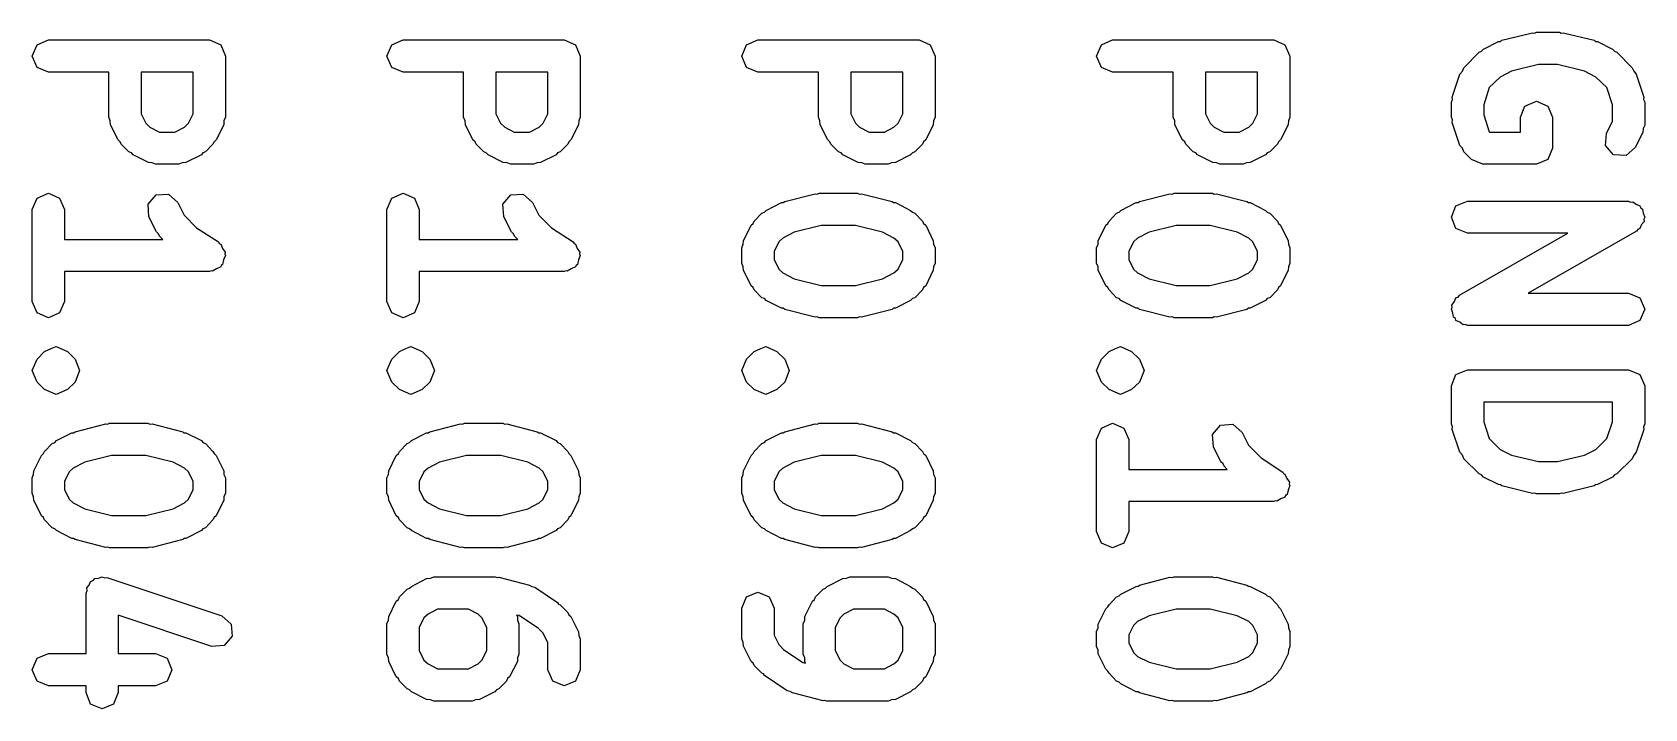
# Model space of a CAD drawing. Extents: x 120 to 170.1, y -126.3 to -91.1.
# Drawn here: x 165.08 to 170.09, y -110.58 to -108.48 of the extents above; entities that cross this region are included whole.
import ezdxf

# ---------------------------------------------------------------- set-up
doc = ezdxf.new("R2010")
doc.units = 0
doc.layers.add('BLACK', color=7, linetype='CONTINUOUS')

msp = doc.modelspace()

# ---------------------------------------------------------------- linework, layer by layer
at = {"layer": 'BLACK', "linetype": 'CONTINUOUS'}
for p, q in [((169.745, -108.483), (169.751, -108.48)), ((169.751, -108.48), (169.822, -108.48)), ((169.822, -108.48), (169.828, -108.483)), ((165.081, -108.554), (165.096, -108.519)), ((165.096, -108.519), (165.131, -108.504)), ((165.131, -108.504), (165.631, -108.504)), ((165.631, -108.504), (165.666, -108.519)), ((165.666, -108.519), (165.681, -108.554)), ((166.182, -108.554), (166.197, -108.519)), ((166.197, -108.519), (166.232, -108.504)), ((166.232, -108.504), (166.732, -108.504)), ((166.732, -108.504), (166.768, -108.519)), ((166.768, -108.519), (166.782, -108.554)), ((167.284, -108.554), (167.298, -108.519)), ((167.298, -108.519), (167.334, -108.504)), ((167.334, -108.504), (167.834, -108.504)), ((167.834, -108.504), (167.869, -108.519)), ((167.869, -108.519), (167.884, -108.554)), ((168.385, -108.554), (168.4, -108.519)), ((168.4, -108.519), (168.435, -108.504)), ((168.435, -108.504), (168.935, -108.504)), ((168.935, -108.504), (168.97, -108.519)), ((168.97, -108.519), (168.985, -108.554)), ((169.586, -108.533), (169.633, -108.509)), ((169.633, -108.509), (169.639, -108.509)), ((169.639, -108.509), (169.643, -108.505)), ((169.643, -108.505), (169.739, -108.482)), ((169.739, -108.482), (169.745, -108.483)), ((169.828, -108.483), (169.834, -108.482)), ((169.834, -108.482), (169.93, -108.505)), ((169.93, -108.505), (169.934, -108.509)), ((169.934, -108.509), (169.94, -108.509)), ((169.94, -108.509), (169.987, -108.533)), ((165.096, -108.589), (165.081, -108.554)), ((165.681, -108.554), (165.681, -108.744)), ((166.197, -108.589), (166.182, -108.554)), ((166.782, -108.554), (166.782, -108.744)), ((167.298, -108.589), (167.284, -108.554)), ((167.884, -108.554), (167.884, -108.744)), ((168.4, -108.589), (168.385, -108.554)), ((168.985, -108.554), (168.985, -108.744)), ((169.525, -108.59), (169.573, -108.542)), ((169.573, -108.542), (169.58, -108.539)), ((169.58, -108.539), (169.586, -108.533)), ((169.757, -108.58), (169.673, -108.601)), ((169.816, -108.58), (169.757, -108.58)), ((169.9, -108.601), (169.816, -108.58)), ((169.987, -108.533), (169.993, -108.539)), ((169.993, -108.539), (170, -108.542)), ((170, -108.542), (170.048, -108.59)), ((165.131, -108.604), (165.096, -108.589)), ((165.319, -108.604), (165.131, -108.604)), ((165.319, -108.744), (165.319, -108.604)), ((165.581, -108.604), (165.419, -108.604)), ((165.419, -108.604), (165.419, -108.733)), ((165.581, -108.733), (165.581, -108.604)), ((166.232, -108.604), (166.197, -108.589)), ((166.42, -108.604), (166.232, -108.604)), ((166.42, -108.744), (166.42, -108.604)), ((166.682, -108.604), (166.52, -108.604)), ((166.52, -108.604), (166.52, -108.733)), ((166.682, -108.733), (166.682, -108.604)), ((167.334, -108.604), (167.298, -108.589)), ((167.522, -108.604), (167.334, -108.604)), ((167.522, -108.744), (167.522, -108.604)), ((167.784, -108.604), (167.622, -108.604)), ((167.622, -108.604), (167.622, -108.733)), ((167.784, -108.733), (167.784, -108.604)), ((168.435, -108.604), (168.4, -108.589)), ((168.623, -108.604), (168.435, -108.604)), ((168.623, -108.744), (168.623, -108.604)), ((168.885, -108.604), (168.723, -108.604)), ((168.723, -108.604), (168.723, -108.733)), ((168.885, -108.733), (168.885, -108.604)), ((169.489, -108.681), (169.513, -108.61)), ((169.513, -108.61), (169.521, -108.601)), ((169.521, -108.601), (169.525, -108.59)), ((169.638, -108.619), (169.604, -108.652)), ((169.673, -108.601), (169.638, -108.619)), ((169.935, -108.619), (169.9, -108.601)), ((169.969, -108.652), (169.935, -108.619)), ((170.048, -108.59), (170.053, -108.601)), ((170.053, -108.601), (170.06, -108.61)), ((170.06, -108.61), (170.084, -108.681)), ((169.604, -108.652), (169.587, -108.705)), ((169.987, -108.705), (169.969, -108.652)), ((169.487, -108.697), (169.49, -108.689)), ((169.487, -108.744), (169.487, -108.697)), ((169.49, -108.689), (169.489, -108.681)), ((169.587, -108.705), (169.587, -108.736)), ((169.701, -108.744), (169.715, -108.709)), ((169.715, -108.709), (169.751, -108.694)), ((169.751, -108.694), (169.786, -108.709)), ((169.786, -108.709), (169.801, -108.744)), ((169.987, -108.756), (169.987, -108.705)), ((170.084, -108.681), (170.083, -108.689)), ((170.083, -108.689), (170.087, -108.697)), ((170.087, -108.697), (170.087, -108.768)), ((165.323, -108.755), (165.319, -108.744)), ((165.324, -108.767), (165.323, -108.755)), ((165.348, -108.814), (165.324, -108.767)), ((165.419, -108.733), (165.434, -108.762)), ((165.434, -108.762), (165.446, -108.775)), ((165.446, -108.775), (165.476, -108.79)), ((165.524, -108.79), (165.554, -108.775)), ((165.554, -108.775), (165.566, -108.762)), ((165.566, -108.762), (165.581, -108.733)), ((165.676, -108.767), (165.652, -108.814)), ((165.681, -108.744), (165.676, -108.755)), ((165.676, -108.755), (165.676, -108.767)), ((166.425, -108.755), (166.42, -108.744)), ((166.426, -108.767), (166.425, -108.755)), ((166.449, -108.814), (166.426, -108.767)), ((166.52, -108.733), (166.535, -108.762)), ((166.535, -108.762), (166.548, -108.775)), ((166.548, -108.775), (166.577, -108.79)), ((166.625, -108.79), (166.655, -108.775)), ((166.655, -108.775), (166.667, -108.762)), ((166.667, -108.762), (166.682, -108.733)), ((166.777, -108.767), (166.753, -108.814)), ((166.778, -108.755), (166.777, -108.767)), ((166.782, -108.744), (166.778, -108.755)), ((167.526, -108.755), (167.522, -108.744)), ((167.527, -108.767), (167.526, -108.755)), ((167.551, -108.814), (167.527, -108.767)), ((167.622, -108.733), (167.637, -108.762)), ((167.637, -108.762), (167.649, -108.775)), ((167.649, -108.775), (167.679, -108.79)), ((167.727, -108.79), (167.756, -108.775)), ((167.756, -108.775), (167.769, -108.762)), ((167.769, -108.762), (167.784, -108.733)), ((167.878, -108.767), (167.855, -108.814)), ((167.879, -108.755), (167.878, -108.767)), ((167.884, -108.744), (167.879, -108.755)), ((168.628, -108.755), (168.623, -108.744)), ((168.628, -108.767), (168.628, -108.755)), ((168.652, -108.814), (168.628, -108.767)), ((168.723, -108.733), (168.738, -108.762)), ((168.738, -108.762), (168.75, -108.775)), ((168.75, -108.775), (168.78, -108.79)), ((168.828, -108.79), (168.858, -108.775)), ((168.858, -108.775), (168.87, -108.762)), ((168.87, -108.762), (168.885, -108.733)), ((168.98, -108.767), (168.956, -108.814)), ((168.981, -108.755), (168.98, -108.767)), ((168.985, -108.744), (168.981, -108.755)), ((169.49, -108.752), (169.487, -108.744)), ((169.489, -108.76), (169.49, -108.752)), ((169.513, -108.832), (169.489, -108.76)), ((169.587, -108.736), (169.604, -108.789)), ((169.701, -108.79), (169.701, -108.744)), ((169.801, -108.744), (169.801, -108.84)), ((169.968, -108.794), (169.987, -108.756)), ((170.082, -108.779), (170.081, -108.791)), ((170.087, -108.768), (170.082, -108.779)), ((165.354, -108.82), (165.348, -108.814)), ((165.357, -108.827), (165.354, -108.82)), ((165.381, -108.851), (165.357, -108.827)), ((165.476, -108.79), (165.524, -108.79)), ((165.642, -108.827), (165.619, -108.851)), ((165.646, -108.82), (165.642, -108.827)), ((165.652, -108.814), (165.646, -108.82)), ((166.456, -108.82), (166.449, -108.814)), ((166.459, -108.827), (166.456, -108.82)), ((166.483, -108.851), (166.459, -108.827)), ((166.577, -108.79), (166.625, -108.79)), ((166.744, -108.827), (166.72, -108.851)), ((166.747, -108.82), (166.744, -108.827)), ((166.753, -108.814), (166.747, -108.82)), ((167.557, -108.82), (167.551, -108.814)), ((167.56, -108.827), (167.557, -108.82)), ((167.584, -108.851), (167.56, -108.827)), ((167.679, -108.79), (167.727, -108.79)), ((167.845, -108.827), (167.821, -108.851)), ((167.848, -108.82), (167.845, -108.827)), ((167.855, -108.814), (167.848, -108.82)), ((168.659, -108.82), (168.652, -108.814)), ((168.662, -108.827), (168.659, -108.82)), ((168.685, -108.851), (168.662, -108.827)), ((168.78, -108.79), (168.828, -108.79)), ((168.947, -108.827), (168.923, -108.851)), ((168.95, -108.82), (168.947, -108.827)), ((168.956, -108.814), (168.95, -108.82)), ((169.604, -108.789), (169.605, -108.79)), ((169.605, -108.79), (169.701, -108.79)), ((169.965, -108.832), (169.968, -108.794)), ((170.081, -108.791), (170.057, -108.838)), ((165.389, -108.854), (165.381, -108.851)), ((165.394, -108.861), (165.389, -108.854)), ((165.442, -108.884), (165.394, -108.861)), ((165.606, -108.861), (165.558, -108.884)), ((165.611, -108.854), (165.606, -108.861)), ((165.619, -108.851), (165.611, -108.854)), ((166.49, -108.854), (166.483, -108.851)), ((166.496, -108.861), (166.49, -108.854)), ((166.543, -108.884), (166.496, -108.861)), ((166.707, -108.861), (166.659, -108.884)), ((166.712, -108.854), (166.707, -108.861)), ((166.72, -108.851), (166.712, -108.854)), ((167.592, -108.854), (167.584, -108.851)), ((167.597, -108.861), (167.592, -108.854)), ((167.645, -108.884), (167.597, -108.861)), ((167.808, -108.861), (167.761, -108.884)), ((167.814, -108.854), (167.808, -108.861)), ((167.821, -108.851), (167.814, -108.854)), ((168.693, -108.854), (168.685, -108.851)), ((168.698, -108.861), (168.693, -108.854)), ((168.746, -108.884), (168.698, -108.861)), ((168.91, -108.861), (168.862, -108.884)), ((168.915, -108.854), (168.91, -108.861)), ((168.923, -108.851), (168.915, -108.854)), ((169.521, -108.84), (169.513, -108.832)), ((169.525, -108.851), (169.521, -108.84)), ((169.549, -108.875), (169.525, -108.851)), ((169.584, -108.89), (169.549, -108.875)), ((169.549, -108.875), (169.549, -108.875)), ((169.786, -108.875), (169.751, -108.89)), ((169.801, -108.84), (169.786, -108.875)), ((169.99, -108.861), (169.965, -108.832)), ((170.029, -108.863), (169.99, -108.861)), ((170.057, -108.838), (170.029, -108.863)), ((165.453, -108.885), (165.442, -108.884)), ((165.464, -108.89), (165.453, -108.885)), ((165.536, -108.89), (165.464, -108.89)), ((165.546, -108.885), (165.536, -108.89)), ((165.558, -108.884), (165.546, -108.885)), ((166.555, -108.885), (166.543, -108.884)), ((166.566, -108.89), (166.555, -108.885)), ((166.637, -108.89), (166.566, -108.89)), ((166.648, -108.885), (166.637, -108.89)), ((166.659, -108.884), (166.648, -108.885)), ((167.656, -108.885), (167.645, -108.884)), ((167.667, -108.89), (167.656, -108.885)), ((167.738, -108.89), (167.667, -108.89)), ((167.749, -108.885), (167.738, -108.89)), ((167.761, -108.884), (167.749, -108.885)), ((168.758, -108.885), (168.746, -108.884)), ((168.768, -108.89), (168.758, -108.885)), ((168.84, -108.89), (168.768, -108.89)), ((168.851, -108.885), (168.84, -108.89)), ((168.862, -108.884), (168.851, -108.885)), ((169.751, -108.89), (169.584, -108.89)), ((165.096, -108.995), (165.131, -108.98)), ((165.131, -108.98), (165.166, -108.995)), ((166.197, -108.995), (166.232, -108.98)), ((166.232, -108.98), (166.268, -108.995)), ((167.518, -108.983), (167.524, -108.98)), ((167.524, -108.98), (167.643, -108.98)), ((167.643, -108.98), (167.649, -108.983)), ((168.62, -108.983), (168.626, -108.98)), ((168.626, -108.98), (168.745, -108.98)), ((168.745, -108.98), (168.75, -108.983)), ((165.081, -109.03), (165.096, -108.995)), ((165.081, -109.316), (165.081, -109.03)), ((165.166, -108.995), (165.181, -109.03)), ((165.181, -109.03), (165.181, -109.123)), ((165.441, -109.014), (165.466, -108.985)), ((165.443, -109.053), (165.441, -109.014)), ((165.466, -108.985), (165.504, -108.983)), ((165.504, -108.983), (165.533, -109.008)), ((165.533, -109.008), (165.553, -109.048)), ((166.182, -109.03), (166.197, -108.995)), ((166.182, -109.316), (166.182, -109.03)), ((166.268, -108.995), (166.282, -109.03)), ((166.282, -109.03), (166.282, -109.123)), ((166.542, -109.014), (166.567, -108.985)), ((166.545, -109.053), (166.542, -109.014)), ((166.567, -108.985), (166.605, -108.983)), ((166.605, -108.983), (166.634, -109.008)), ((166.634, -109.008), (166.654, -109.048)), ((167.359, -109.033), (167.407, -109.009)), ((167.407, -109.009), (167.412, -109.009)), ((167.412, -109.009), (167.417, -109.005)), ((167.417, -109.005), (167.512, -108.982)), ((167.512, -108.982), (167.518, -108.983)), ((167.649, -108.983), (167.655, -108.982)), ((167.655, -108.982), (167.751, -109.005)), ((167.751, -109.005), (167.755, -109.009)), ((167.755, -109.009), (167.761, -109.009)), ((167.761, -109.009), (167.808, -109.033)), ((168.46, -109.033), (168.508, -109.009)), ((168.508, -109.009), (168.514, -109.009)), ((168.514, -109.009), (168.518, -109.005)), ((168.518, -109.005), (168.613, -108.982)), ((168.613, -108.982), (168.62, -108.983)), ((168.75, -108.983), (168.757, -108.982)), ((168.757, -108.982), (168.852, -109.005)), ((168.852, -109.005), (168.857, -109.009)), ((168.857, -109.009), (168.862, -109.009)), ((168.862, -109.009), (168.91, -109.033)), ((169.487, -109.054), (169.501, -109.019)), ((169.501, -109.019), (169.537, -109.004)), ((169.537, -109.004), (170.037, -109.004)), ((170.037, -109.004), (170.043, -109.007)), ((170.043, -109.007), (170.05, -109.006)), ((170.05, -109.006), (170.06, -109.014)), ((170.06, -109.014), (170.072, -109.019)), ((170.072, -109.019), (170.075, -109.025)), ((170.075, -109.025), (170.08, -109.029)), ((170.08, -109.029), (170.082, -109.042)), ((165.467, -109.1), (165.443, -109.053)), ((165.553, -109.048), (165.591, -109.087)), ((166.569, -109.1), (166.545, -109.053)), ((166.654, -109.048), (166.693, -109.087)), ((167.289, -109.127), (167.313, -109.079)), ((167.313, -109.079), (167.319, -109.074)), ((167.319, -109.074), (167.322, -109.066)), ((167.322, -109.066), (167.346, -109.042)), ((167.346, -109.042), (167.354, -109.039)), ((167.354, -109.039), (167.359, -109.033)), ((167.53, -109.08), (167.446, -109.101)), ((167.637, -109.08), (167.53, -109.08)), ((167.721, -109.101), (167.637, -109.08)), ((167.808, -109.033), (167.814, -109.039)), ((167.814, -109.039), (167.821, -109.042)), ((167.821, -109.042), (167.845, -109.066)), ((167.845, -109.066), (167.848, -109.074)), ((167.848, -109.074), (167.855, -109.079)), ((167.855, -109.079), (167.878, -109.127)), ((168.39, -109.127), (168.414, -109.079)), ((168.414, -109.079), (168.42, -109.074)), ((168.42, -109.074), (168.424, -109.066)), ((168.424, -109.066), (168.447, -109.042)), ((168.447, -109.042), (168.455, -109.039)), ((168.455, -109.039), (168.46, -109.033)), ((168.632, -109.08), (168.548, -109.101)), ((168.738, -109.08), (168.632, -109.08)), ((168.822, -109.101), (168.738, -109.08)), ((168.91, -109.033), (168.915, -109.039)), ((168.915, -109.039), (168.923, -109.042)), ((168.923, -109.042), (168.947, -109.066)), ((168.947, -109.066), (168.95, -109.074)), ((168.95, -109.074), (168.956, -109.079)), ((168.956, -109.079), (168.98, -109.127)), ((169.501, -109.089), (169.487, -109.054)), ((170.077, -109.077), (170.072, -109.089)), ((170.085, -109.067), (170.077, -109.077)), ((170.082, -109.042), (170.087, -109.054)), ((170.087, -109.054), (170.084, -109.06)), ((170.084, -109.06), (170.085, -109.067)), ((165.181, -109.123), (165.486, -109.123)), ((165.473, -109.106), (165.467, -109.1)), ((165.476, -109.113), (165.473, -109.106)), ((165.486, -109.123), (165.476, -109.113)), ((165.591, -109.087), (165.659, -109.131)), ((166.282, -109.123), (166.588, -109.123)), ((166.575, -109.106), (166.569, -109.1)), ((166.578, -109.113), (166.575, -109.106)), ((166.588, -109.123), (166.578, -109.113)), ((166.693, -109.087), (166.76, -109.131)), ((167.288, -109.138), (167.289, -109.127)), ((167.411, -109.119), (167.399, -109.131)), ((167.446, -109.101), (167.411, -109.119)), ((167.756, -109.119), (167.721, -109.101)), ((167.769, -109.131), (167.756, -109.119)), ((167.878, -109.127), (167.879, -109.138)), ((168.39, -109.138), (168.39, -109.127)), ((168.512, -109.119), (168.5, -109.131)), ((168.548, -109.101), (168.512, -109.119)), ((168.858, -109.119), (168.822, -109.101)), ((168.87, -109.131), (168.858, -109.119)), ((168.98, -109.127), (168.981, -109.138)), ((169.537, -109.104), (169.501, -109.089)), ((169.512, -109.296), (169.848, -109.104)), ((169.848, -109.104), (169.537, -109.104)), ((170.061, -109.097), (169.725, -109.29)), ((170.066, -109.092), (170.061, -109.097)), ((170.072, -109.089), (170.066, -109.092)), ((165.659, -109.131), (165.661, -109.136)), ((165.661, -109.136), (165.666, -109.138)), ((165.666, -109.138), (165.672, -109.151)), ((165.672, -109.151), (165.68, -109.163)), ((165.681, -109.173), (165.675, -109.186)), ((165.68, -109.163), (165.679, -109.168)), ((165.679, -109.168), (165.681, -109.173)), ((166.76, -109.131), (166.763, -109.136)), ((166.763, -109.136), (166.768, -109.138)), ((166.768, -109.138), (166.773, -109.151)), ((166.773, -109.151), (166.781, -109.163)), ((166.782, -109.173), (166.777, -109.186)), ((166.781, -109.163), (166.78, -109.168)), ((166.78, -109.168), (166.782, -109.173)), ((167.284, -109.149), (167.288, -109.138)), ((167.284, -109.197), (167.284, -109.149)), ((167.399, -109.131), (167.384, -109.161)), ((167.384, -109.161), (167.384, -109.185)), ((167.784, -109.161), (167.769, -109.131)), ((167.784, -109.185), (167.784, -109.161)), ((167.879, -109.138), (167.884, -109.149)), ((167.884, -109.149), (167.884, -109.197)), ((168.385, -109.149), (168.39, -109.138)), ((168.385, -109.197), (168.385, -109.149)), ((168.5, -109.131), (168.485, -109.161)), ((168.485, -109.161), (168.485, -109.185)), ((168.885, -109.161), (168.87, -109.131)), ((168.885, -109.185), (168.885, -109.161)), ((168.981, -109.138), (168.985, -109.149)), ((168.985, -109.149), (168.985, -109.197)), ((165.631, -109.223), (165.181, -109.223)), ((165.181, -109.223), (165.181, -109.316)), ((165.636, -109.221), (165.631, -109.223)), ((165.641, -109.222), (165.636, -109.221)), ((165.653, -109.214), (165.641, -109.222)), ((165.666, -109.208), (165.653, -109.214)), ((165.668, -109.204), (165.666, -109.208)), ((165.672, -109.201), (165.668, -109.204)), ((165.675, -109.186), (165.672, -109.201)), ((166.732, -109.223), (166.282, -109.223)), ((166.282, -109.223), (166.282, -109.316)), ((166.737, -109.221), (166.732, -109.223)), ((166.742, -109.222), (166.737, -109.221)), ((166.754, -109.214), (166.742, -109.222)), ((166.768, -109.208), (166.754, -109.214)), ((166.77, -109.204), (166.768, -109.208)), ((166.774, -109.201), (166.77, -109.204)), ((166.777, -109.186), (166.774, -109.201)), ((167.288, -109.208), (167.284, -109.197)), ((167.289, -109.219), (167.288, -109.208)), ((167.313, -109.267), (167.289, -109.219)), ((167.384, -109.185), (167.399, -109.215)), ((167.399, -109.215), (167.411, -109.227)), ((167.411, -109.227), (167.446, -109.245)), ((167.721, -109.245), (167.756, -109.227)), ((167.756, -109.227), (167.769, -109.215)), ((167.769, -109.215), (167.784, -109.185)), ((167.878, -109.219), (167.855, -109.267)), ((167.879, -109.208), (167.878, -109.219)), ((167.884, -109.197), (167.879, -109.208)), ((168.39, -109.208), (168.385, -109.197)), ((168.39, -109.219), (168.39, -109.208)), ((168.414, -109.267), (168.39, -109.219)), ((168.485, -109.185), (168.5, -109.215)), ((168.5, -109.215), (168.512, -109.227)), ((168.512, -109.227), (168.548, -109.245)), ((168.822, -109.245), (168.858, -109.227)), ((168.858, -109.227), (168.87, -109.215)), ((168.87, -109.215), (168.885, -109.185)), ((168.98, -109.219), (168.956, -109.267)), ((168.981, -109.208), (168.98, -109.219)), ((168.985, -109.197), (168.981, -109.208)), ((167.319, -109.272), (167.313, -109.267)), ((167.322, -109.28), (167.319, -109.272)), ((167.346, -109.304), (167.322, -109.28)), ((167.446, -109.245), (167.53, -109.266)), ((167.53, -109.266), (167.637, -109.266)), ((167.637, -109.266), (167.721, -109.245)), ((167.845, -109.28), (167.821, -109.304)), ((167.848, -109.272), (167.845, -109.28)), ((167.855, -109.267), (167.848, -109.272)), ((168.42, -109.272), (168.414, -109.267)), ((168.424, -109.28), (168.42, -109.272)), ((168.447, -109.304), (168.424, -109.28)), ((168.548, -109.245), (168.632, -109.266)), ((168.632, -109.266), (168.738, -109.266)), ((168.738, -109.266), (168.822, -109.245)), ((168.947, -109.28), (168.923, -109.304)), ((168.95, -109.272), (168.947, -109.28)), ((168.956, -109.267), (168.95, -109.272)), ((165.096, -109.351), (165.081, -109.316)), ((165.181, -109.316), (165.166, -109.351)), ((166.197, -109.351), (166.182, -109.316)), ((166.282, -109.316), (166.268, -109.351)), ((167.354, -109.307), (167.346, -109.304)), ((167.359, -109.313), (167.354, -109.307)), ((167.407, -109.337), (167.359, -109.313)), ((167.808, -109.313), (167.761, -109.337)), ((167.814, -109.307), (167.808, -109.313)), ((167.821, -109.304), (167.814, -109.307)), ((168.455, -109.307), (168.447, -109.304)), ((168.46, -109.313), (168.455, -109.307)), ((168.508, -109.337), (168.46, -109.313)), ((168.91, -109.313), (168.862, -109.337)), ((168.915, -109.307), (168.91, -109.313)), ((168.923, -109.304), (168.915, -109.307)), ((169.488, -109.327), (169.496, -109.316)), ((169.489, -109.333), (169.488, -109.327)), ((169.496, -109.316), (169.501, -109.304)), ((169.501, -109.304), (169.508, -109.302)), ((169.508, -109.302), (169.512, -109.296)), ((169.725, -109.29), (170.037, -109.29)), ((170.037, -109.29), (170.072, -109.304)), ((170.072, -109.304), (170.087, -109.34)), ((165.131, -109.366), (165.096, -109.351)), ((165.166, -109.351), (165.131, -109.366)), ((166.232, -109.366), (166.197, -109.351)), ((166.268, -109.351), (166.232, -109.366)), ((167.412, -109.337), (167.407, -109.337)), ((167.417, -109.341), (167.412, -109.337)), ((167.512, -109.364), (167.417, -109.341)), ((167.518, -109.363), (167.512, -109.364)), ((167.524, -109.366), (167.518, -109.363)), ((167.643, -109.366), (167.524, -109.366)), ((167.649, -109.363), (167.643, -109.366)), ((167.655, -109.364), (167.649, -109.363)), ((167.751, -109.341), (167.655, -109.364)), ((167.755, -109.337), (167.751, -109.341)), ((167.761, -109.337), (167.755, -109.337)), ((168.514, -109.337), (168.508, -109.337)), ((168.518, -109.341), (168.514, -109.337)), ((168.613, -109.364), (168.518, -109.341)), ((168.62, -109.363), (168.613, -109.364)), ((168.626, -109.366), (168.62, -109.363)), ((168.745, -109.366), (168.626, -109.366)), ((168.75, -109.363), (168.745, -109.366)), ((168.757, -109.364), (168.75, -109.363)), ((168.852, -109.341), (168.757, -109.364)), ((168.857, -109.337), (168.852, -109.341)), ((168.862, -109.337), (168.857, -109.337)), ((169.487, -109.34), (169.489, -109.333)), ((169.491, -109.352), (169.487, -109.34)), ((169.493, -109.364), (169.491, -109.352)), ((169.499, -109.369), (169.493, -109.364)), ((169.501, -109.375), (169.499, -109.369)), ((169.513, -109.38), (169.501, -109.375)), ((169.523, -109.388), (169.513, -109.38)), ((170.072, -109.375), (170.037, -109.39)), ((170.087, -109.34), (170.072, -109.375)), ((169.53, -109.387), (169.523, -109.388)), ((169.537, -109.39), (169.53, -109.387)), ((170.037, -109.39), (169.537, -109.39)), ((165.096, -109.495), (165.119, -109.471)), ((165.119, -109.471), (165.14, -109.462)), ((165.14, -109.462), (165.155, -109.456)), ((165.155, -109.456), (165.155, -109.456)), ((165.155, -109.456), (165.19, -109.471)), ((165.19, -109.471), (165.19, -109.471)), ((165.19, -109.471), (165.214, -109.495)), ((166.197, -109.495), (166.221, -109.471)), ((166.221, -109.471), (166.241, -109.462)), ((166.241, -109.462), (166.256, -109.456)), ((166.256, -109.456), (166.256, -109.456)), ((166.256, -109.456), (166.291, -109.471)), ((166.291, -109.471), (166.291, -109.471)), ((166.291, -109.471), (166.315, -109.495)), ((167.298, -109.495), (167.322, -109.471)), ((167.322, -109.471), (167.343, -109.462)), ((167.343, -109.462), (167.358, -109.456)), ((167.358, -109.456), (167.358, -109.456)), ((167.358, -109.456), (167.393, -109.471)), ((167.393, -109.471), (167.393, -109.471)), ((167.393, -109.471), (167.417, -109.495)), ((168.4, -109.495), (168.424, -109.471)), ((168.424, -109.471), (168.444, -109.462)), ((168.444, -109.462), (168.459, -109.456)), ((168.459, -109.456), (168.459, -109.456)), ((168.459, -109.456), (168.494, -109.471)), ((168.494, -109.471), (168.494, -109.471)), ((168.494, -109.471), (168.518, -109.495)), ((165.081, -109.53), (165.096, -109.495)), ((165.096, -109.566), (165.081, -109.53)), ((165.214, -109.495), (165.214, -109.495)), ((165.214, -109.495), (165.228, -109.53)), ((165.228, -109.53), (165.214, -109.566)), ((166.182, -109.53), (166.197, -109.495)), ((166.197, -109.566), (166.182, -109.53)), ((166.315, -109.495), (166.315, -109.495)), ((166.315, -109.495), (166.33, -109.53)), ((166.33, -109.53), (166.315, -109.566)), ((167.284, -109.53), (167.298, -109.495)), ((167.298, -109.566), (167.284, -109.53)), ((167.417, -109.495), (167.417, -109.495)), ((167.417, -109.495), (167.431, -109.53)), ((167.431, -109.53), (167.417, -109.566)), ((168.385, -109.53), (168.4, -109.495)), ((168.4, -109.566), (168.385, -109.53)), ((168.518, -109.495), (168.518, -109.495)), ((168.518, -109.495), (168.533, -109.53)), ((168.533, -109.53), (168.518, -109.566)), ((169.501, -109.542), (169.537, -109.528)), ((169.537, -109.528), (170.037, -109.528)), ((170.037, -109.528), (170.072, -109.542)), ((165.119, -109.589), (165.096, -109.566)), ((165.096, -109.566), (165.096, -109.566)), ((165.214, -109.566), (165.19, -109.589)), ((166.221, -109.589), (166.197, -109.566)), ((166.197, -109.566), (166.197, -109.566)), ((166.315, -109.566), (166.291, -109.589)), ((167.322, -109.589), (167.298, -109.566)), ((167.298, -109.566), (167.298, -109.566)), ((167.417, -109.566), (167.393, -109.589)), ((168.424, -109.589), (168.4, -109.566)), ((168.4, -109.566), (168.4, -109.566)), ((168.518, -109.566), (168.494, -109.589)), ((169.487, -109.578), (169.501, -109.542)), ((169.487, -109.697), (169.487, -109.578)), ((170.072, -109.542), (170.087, -109.578)), ((170.087, -109.578), (170.087, -109.697)), ((165.155, -109.604), (165.119, -109.589)), ((165.119, -109.589), (165.119, -109.589)), ((165.19, -109.589), (165.155, -109.604)), ((166.256, -109.604), (166.221, -109.589)), ((166.221, -109.589), (166.221, -109.589)), ((166.291, -109.589), (166.256, -109.604)), ((167.358, -109.604), (167.322, -109.589)), ((167.322, -109.589), (167.322, -109.589)), ((167.393, -109.589), (167.358, -109.604)), ((168.459, -109.604), (168.424, -109.589)), ((168.424, -109.589), (168.424, -109.589)), ((168.494, -109.589), (168.459, -109.604)), ((169.987, -109.628), (169.587, -109.628)), ((169.587, -109.628), (169.587, -109.689)), ((169.987, -109.689), (169.987, -109.628)), ((165.156, -109.747), (165.204, -109.724)), ((165.204, -109.724), (165.209, -109.723)), ((165.209, -109.723), (165.214, -109.72)), ((165.214, -109.72), (165.309, -109.696)), ((165.309, -109.696), (165.315, -109.697)), ((165.315, -109.697), (165.321, -109.694)), ((165.321, -109.694), (165.44, -109.694)), ((165.44, -109.694), (165.446, -109.697)), ((165.446, -109.697), (165.453, -109.696)), ((165.453, -109.696), (165.548, -109.72)), ((165.548, -109.72), (165.552, -109.723)), ((165.552, -109.723), (165.558, -109.724)), ((165.558, -109.724), (165.606, -109.747)), ((166.258, -109.747), (166.305, -109.724)), ((166.305, -109.724), (166.311, -109.723)), ((166.311, -109.723), (166.315, -109.72)), ((166.315, -109.72), (166.411, -109.696)), ((166.411, -109.696), (166.417, -109.697)), ((166.417, -109.697), (166.423, -109.694)), ((166.423, -109.694), (166.542, -109.694)), ((166.542, -109.694), (166.548, -109.697)), ((166.548, -109.697), (166.554, -109.696)), ((166.554, -109.696), (166.649, -109.72)), ((166.649, -109.72), (166.654, -109.723)), ((166.654, -109.723), (166.659, -109.724)), ((166.659, -109.724), (166.707, -109.747)), ((167.359, -109.747), (167.407, -109.724)), ((167.407, -109.724), (167.412, -109.723)), ((167.412, -109.723), (167.417, -109.72)), ((167.417, -109.72), (167.512, -109.696)), ((167.512, -109.696), (167.518, -109.697)), ((167.518, -109.697), (167.524, -109.694)), ((167.524, -109.694), (167.643, -109.694)), ((167.643, -109.694), (167.649, -109.697)), ((167.649, -109.697), (167.655, -109.696)), ((167.655, -109.696), (167.751, -109.72)), ((167.751, -109.72), (167.755, -109.723)), ((167.755, -109.723), (167.761, -109.724)), ((167.761, -109.724), (167.808, -109.747)), ((168.385, -109.744), (168.4, -109.709)), ((168.4, -109.709), (168.435, -109.694)), ((168.435, -109.694), (168.47, -109.709)), ((168.47, -109.709), (168.485, -109.744)), ((168.745, -109.729), (168.77, -109.7)), ((168.748, -109.767), (168.745, -109.729)), ((168.77, -109.7), (168.808, -109.697)), ((168.808, -109.697), (168.837, -109.722)), ((168.837, -109.722), (168.857, -109.762)), ((169.49, -109.704), (169.487, -109.697)), ((169.489, -109.713), (169.49, -109.704)), ((169.513, -109.784), (169.489, -109.713)), ((169.587, -109.689), (169.604, -109.741)), ((169.969, -109.741), (169.987, -109.689)), ((170.084, -109.713), (170.06, -109.784)), ((170.087, -109.697), (170.083, -109.704)), ((170.083, -109.704), (170.084, -109.713)), ((165.116, -109.788), (165.119, -109.781)), ((165.119, -109.781), (165.143, -109.757)), ((165.143, -109.757), (165.151, -109.754)), ((165.151, -109.754), (165.156, -109.747)), ((165.606, -109.747), (165.611, -109.754)), ((165.611, -109.754), (165.619, -109.757)), ((165.619, -109.757), (165.642, -109.781)), ((165.642, -109.781), (165.646, -109.788)), ((166.218, -109.788), (166.221, -109.781)), ((166.221, -109.781), (166.245, -109.757)), ((166.245, -109.757), (166.252, -109.754)), ((166.252, -109.754), (166.258, -109.747)), ((166.707, -109.747), (166.712, -109.754)), ((166.712, -109.754), (166.72, -109.757)), ((166.72, -109.757), (166.744, -109.781)), ((166.744, -109.781), (166.747, -109.788)), ((167.319, -109.788), (167.322, -109.781)), ((167.322, -109.781), (167.346, -109.757)), ((167.346, -109.757), (167.354, -109.754)), ((167.354, -109.754), (167.359, -109.747)), ((167.808, -109.747), (167.814, -109.754)), ((167.814, -109.754), (167.821, -109.757)), ((167.821, -109.757), (167.845, -109.781)), ((167.845, -109.781), (167.848, -109.788)), ((168.385, -110.03), (168.385, -109.744)), ((168.485, -109.744), (168.485, -109.837)), ((168.771, -109.814), (168.748, -109.767)), ((168.857, -109.762), (168.896, -109.801)), ((169.604, -109.741), (169.638, -109.775)), ((169.638, -109.775), (169.673, -109.793)), ((169.9, -109.793), (169.935, -109.775)), ((169.935, -109.775), (169.969, -109.741)), ((165.086, -109.841), (165.11, -109.794)), ((165.11, -109.794), (165.116, -109.788)), ((165.244, -109.815), (165.208, -109.833)), ((165.327, -109.794), (165.244, -109.815)), ((165.434, -109.794), (165.327, -109.794)), ((165.518, -109.815), (165.434, -109.794)), ((165.554, -109.833), (165.518, -109.815)), ((165.646, -109.788), (165.652, -109.794)), ((165.652, -109.794), (165.676, -109.841)), ((166.188, -109.841), (166.211, -109.794)), ((166.211, -109.794), (166.218, -109.788)), ((166.345, -109.815), (166.31, -109.833)), ((166.429, -109.794), (166.345, -109.815)), ((166.536, -109.794), (166.429, -109.794)), ((166.62, -109.815), (166.536, -109.794)), ((166.655, -109.833), (166.62, -109.815)), ((166.747, -109.788), (166.753, -109.794)), ((166.753, -109.794), (166.777, -109.841)), ((167.289, -109.841), (167.313, -109.794)), ((167.313, -109.794), (167.319, -109.788)), ((167.446, -109.815), (167.411, -109.833)), ((167.53, -109.794), (167.446, -109.815)), ((167.637, -109.794), (167.53, -109.794)), ((167.721, -109.815), (167.637, -109.794)), ((167.756, -109.833), (167.721, -109.815)), ((167.848, -109.788), (167.855, -109.794)), ((167.855, -109.794), (167.878, -109.841)), ((168.778, -109.82), (168.771, -109.814)), ((168.781, -109.827), (168.778, -109.82)), ((168.791, -109.837), (168.781, -109.827)), ((168.896, -109.801), (168.963, -109.846)), ((169.521, -109.793), (169.513, -109.784)), ((169.525, -109.804), (169.521, -109.793)), ((169.573, -109.851), (169.525, -109.804)), ((169.673, -109.793), (169.757, -109.813)), ((169.757, -109.813), (169.816, -109.813)), ((169.816, -109.813), (169.9, -109.793)), ((170.048, -109.804), (170, -109.851)), ((170.053, -109.793), (170.048, -109.804)), ((170.06, -109.784), (170.053, -109.793)), ((165.081, -109.863), (165.085, -109.853)), ((165.081, -109.911), (165.081, -109.863)), ((165.085, -109.853), (165.086, -109.841)), ((165.196, -109.845), (165.181, -109.875)), ((165.181, -109.875), (165.181, -109.899)), ((165.208, -109.833), (165.196, -109.845)), ((165.566, -109.845), (165.554, -109.833)), ((165.581, -109.875), (165.566, -109.845)), ((165.581, -109.899), (165.581, -109.875)), ((165.676, -109.841), (165.676, -109.853)), ((165.676, -109.853), (165.681, -109.863)), ((165.681, -109.863), (165.681, -109.911)), ((166.182, -109.863), (166.187, -109.853)), ((166.182, -109.911), (166.182, -109.863)), ((166.187, -109.853), (166.188, -109.841)), ((166.297, -109.845), (166.282, -109.875)), ((166.282, -109.875), (166.282, -109.899)), ((166.31, -109.833), (166.297, -109.845)), ((166.667, -109.845), (166.655, -109.833)), ((166.682, -109.875), (166.667, -109.845)), ((166.682, -109.899), (166.682, -109.875)), ((166.777, -109.841), (166.778, -109.853)), ((166.778, -109.853), (166.782, -109.863)), ((166.782, -109.863), (166.782, -109.911)), ((167.284, -109.863), (167.288, -109.853)), ((167.284, -109.911), (167.284, -109.863)), ((167.288, -109.853), (167.289, -109.841)), ((167.399, -109.845), (167.384, -109.875)), ((167.384, -109.875), (167.384, -109.899)), ((167.411, -109.833), (167.399, -109.845)), ((167.769, -109.845), (167.756, -109.833)), ((167.784, -109.875), (167.769, -109.845)), ((167.784, -109.899), (167.784, -109.875)), ((167.878, -109.841), (167.879, -109.853)), ((167.879, -109.853), (167.884, -109.863)), ((167.884, -109.863), (167.884, -109.911)), ((168.485, -109.837), (168.791, -109.837)), ((168.963, -109.846), (168.966, -109.85)), ((168.966, -109.85), (168.97, -109.852)), ((168.97, -109.852), (168.976, -109.865)), ((168.976, -109.865), (168.984, -109.877)), ((168.984, -109.877), (168.983, -109.883)), ((169.58, -109.854), (169.573, -109.851)), ((169.586, -109.861), (169.58, -109.854)), ((169.633, -109.884), (169.586, -109.861)), ((169.987, -109.861), (169.94, -109.884)), ((169.993, -109.854), (169.987, -109.861)), ((170, -109.851), (169.993, -109.854)), ((165.085, -109.922), (165.081, -109.911)), ((165.086, -109.933), (165.085, -109.922)), ((165.181, -109.899), (165.196, -109.929)), ((165.196, -109.929), (165.208, -109.941)), ((165.554, -109.941), (165.566, -109.929)), ((165.566, -109.929), (165.581, -109.899)), ((165.681, -109.911), (165.676, -109.922)), ((165.676, -109.922), (165.676, -109.933)), ((166.187, -109.922), (166.182, -109.911)), ((166.188, -109.933), (166.187, -109.922)), ((166.282, -109.899), (166.297, -109.929)), ((166.297, -109.929), (166.31, -109.941)), ((166.655, -109.941), (166.667, -109.929)), ((166.667, -109.929), (166.682, -109.899)), ((166.778, -109.922), (166.777, -109.933)), ((166.782, -109.911), (166.778, -109.922)), ((167.288, -109.922), (167.284, -109.911)), ((167.289, -109.933), (167.288, -109.922)), ((167.384, -109.899), (167.399, -109.929)), ((167.399, -109.929), (167.411, -109.941)), ((167.756, -109.941), (167.769, -109.929)), ((167.769, -109.929), (167.784, -109.899)), ((167.879, -109.922), (167.878, -109.933)), ((167.884, -109.911), (167.879, -109.922)), ((168.957, -109.928), (168.945, -109.936)), ((168.97, -109.923), (168.957, -109.928)), ((168.972, -109.918), (168.97, -109.923)), ((168.977, -109.915), (168.972, -109.918)), ((168.98, -109.901), (168.977, -109.915)), ((168.985, -109.887), (168.98, -109.901)), ((168.983, -109.883), (168.985, -109.887)), ((169.639, -109.885), (169.633, -109.884)), ((169.643, -109.888), (169.639, -109.885)), ((169.739, -109.912), (169.643, -109.888)), ((169.745, -109.911), (169.739, -109.912)), ((169.751, -109.913), (169.745, -109.911)), ((169.822, -109.913), (169.751, -109.913)), ((169.828, -109.911), (169.822, -109.913)), ((169.834, -109.912), (169.828, -109.911)), ((169.93, -109.888), (169.834, -109.912)), ((169.934, -109.885), (169.93, -109.888)), ((169.94, -109.884), (169.934, -109.885)), ((165.11, -109.981), (165.086, -109.933)), ((165.116, -109.986), (165.11, -109.981)), ((165.208, -109.941), (165.244, -109.959)), ((165.244, -109.959), (165.327, -109.98)), ((165.327, -109.98), (165.434, -109.98)), ((165.434, -109.98), (165.518, -109.959)), ((165.518, -109.959), (165.554, -109.941)), ((165.652, -109.981), (165.646, -109.986)), ((165.676, -109.933), (165.652, -109.981)), ((166.211, -109.981), (166.188, -109.933)), ((166.218, -109.986), (166.211, -109.981)), ((166.31, -109.941), (166.345, -109.959)), ((166.345, -109.959), (166.429, -109.98)), ((166.429, -109.98), (166.536, -109.98)), ((166.536, -109.98), (166.62, -109.959)), ((166.62, -109.959), (166.655, -109.941)), ((166.753, -109.981), (166.747, -109.986)), ((166.777, -109.933), (166.753, -109.981)), ((167.313, -109.981), (167.289, -109.933)), ((167.319, -109.986), (167.313, -109.981)), ((167.411, -109.941), (167.446, -109.959)), ((167.446, -109.959), (167.53, -109.98)), ((167.53, -109.98), (167.637, -109.98)), ((167.637, -109.98), (167.721, -109.959)), ((167.721, -109.959), (167.756, -109.941)), ((167.855, -109.981), (167.848, -109.986)), ((167.878, -109.933), (167.855, -109.981)), ((168.935, -109.937), (168.485, -109.937)), ((168.485, -109.937), (168.485, -110.03)), ((168.94, -109.935), (168.935, -109.937)), ((168.945, -109.936), (168.94, -109.935)), ((165.119, -109.994), (165.116, -109.986)), ((165.143, -110.018), (165.119, -109.994)), ((165.151, -110.021), (165.143, -110.018)), ((165.156, -110.027), (165.151, -110.021)), ((165.204, -110.051), (165.156, -110.027)), ((165.606, -110.027), (165.558, -110.051)), ((165.611, -110.021), (165.606, -110.027)), ((165.619, -110.018), (165.611, -110.021)), ((165.642, -109.994), (165.619, -110.018)), ((165.646, -109.986), (165.642, -109.994)), ((166.221, -109.994), (166.218, -109.986)), ((166.245, -110.018), (166.221, -109.994)), ((166.252, -110.021), (166.245, -110.018)), ((166.258, -110.027), (166.252, -110.021)), ((166.305, -110.051), (166.258, -110.027)), ((166.707, -110.027), (166.659, -110.051)), ((166.712, -110.021), (166.707, -110.027)), ((166.72, -110.018), (166.712, -110.021)), ((166.744, -109.994), (166.72, -110.018)), ((166.747, -109.986), (166.744, -109.994)), ((167.322, -109.994), (167.319, -109.986)), ((167.346, -110.018), (167.322, -109.994)), ((167.354, -110.021), (167.346, -110.018)), ((167.359, -110.027), (167.354, -110.021)), ((167.407, -110.051), (167.359, -110.027)), ((167.808, -110.027), (167.761, -110.051)), ((167.814, -110.021), (167.808, -110.027)), ((167.821, -110.018), (167.814, -110.021)), ((167.845, -109.994), (167.821, -110.018)), ((167.848, -109.986), (167.845, -109.994)), ((168.4, -110.066), (168.385, -110.03)), ((168.485, -110.03), (168.47, -110.066)), ((165.209, -110.051), (165.204, -110.051)), ((165.214, -110.055), (165.209, -110.051)), ((165.309, -110.079), (165.214, -110.055)), ((165.315, -110.078), (165.309, -110.079)), ((165.321, -110.08), (165.315, -110.078)), ((165.44, -110.08), (165.321, -110.08)), ((165.446, -110.078), (165.44, -110.08)), ((165.453, -110.079), (165.446, -110.078)), ((165.548, -110.055), (165.453, -110.079)), ((165.552, -110.051), (165.548, -110.055)), ((165.558, -110.051), (165.552, -110.051)), ((166.311, -110.051), (166.305, -110.051)), ((166.315, -110.055), (166.311, -110.051)), ((166.411, -110.079), (166.315, -110.055)), ((166.417, -110.078), (166.411, -110.079)), ((166.423, -110.08), (166.417, -110.078)), ((166.542, -110.08), (166.423, -110.08)), ((166.548, -110.078), (166.542, -110.08)), ((166.554, -110.079), (166.548, -110.078)), ((166.649, -110.055), (166.554, -110.079)), ((166.654, -110.051), (166.649, -110.055)), ((166.659, -110.051), (166.654, -110.051)), ((167.412, -110.051), (167.407, -110.051)), ((167.417, -110.055), (167.412, -110.051)), ((167.512, -110.079), (167.417, -110.055)), ((167.518, -110.078), (167.512, -110.079)), ((167.524, -110.08), (167.518, -110.078)), ((167.643, -110.08), (167.524, -110.08)), ((167.649, -110.078), (167.643, -110.08)), ((167.655, -110.079), (167.649, -110.078)), ((167.751, -110.055), (167.655, -110.079)), ((167.755, -110.051), (167.751, -110.055)), ((167.761, -110.051), (167.755, -110.051)), ((168.435, -110.08), (168.4, -110.066)), ((168.47, -110.066), (168.435, -110.08)), ((165.262, -110.185), (165.27, -110.182)), ((165.27, -110.182), (165.275, -110.176)), ((165.275, -110.176), (165.287, -110.175)), ((165.287, -110.175), (165.298, -110.171)), ((165.298, -110.171), (165.305, -110.174)), ((165.305, -110.174), (165.313, -110.173)), ((165.313, -110.173), (165.67, -110.292)), ((166.258, -110.2), (166.305, -110.176)), ((166.305, -110.176), (166.317, -110.175)), ((166.317, -110.175), (166.328, -110.171)), ((166.328, -110.171), (166.518, -110.171)), ((166.518, -110.171), (166.524, -110.173)), ((166.524, -110.173), (166.53, -110.172)), ((166.53, -110.172), (166.625, -110.196)), ((167.549, -110.2), (167.597, -110.176)), ((167.597, -110.176), (167.609, -110.175)), ((167.609, -110.175), (167.619, -110.171)), ((167.619, -110.171), (167.738, -110.171)), ((167.738, -110.171), (167.749, -110.175)), ((167.749, -110.175), (167.761, -110.176)), ((167.761, -110.176), (167.808, -110.2)), ((168.518, -110.196), (168.613, -110.172)), ((168.613, -110.172), (168.62, -110.173)), ((168.62, -110.173), (168.626, -110.171)), ((168.626, -110.171), (168.745, -110.171)), ((168.745, -110.171), (168.75, -110.173)), ((168.75, -110.173), (168.757, -110.172)), ((168.757, -110.172), (168.852, -110.196)), ((165.248, -110.221), (165.251, -110.213)), ((165.248, -110.409), (165.248, -110.221)), ((165.25, -110.205), (165.258, -110.196)), ((165.251, -110.213), (165.25, -110.205)), ((165.258, -110.196), (165.262, -110.185)), ((166.221, -110.233), (166.245, -110.209)), ((166.245, -110.209), (166.252, -110.206)), ((166.252, -110.206), (166.258, -110.2)), ((166.625, -110.196), (166.632, -110.201)), ((166.632, -110.201), (166.641, -110.203)), ((166.641, -110.203), (166.712, -110.25)), ((167.298, -110.233), (167.334, -110.218)), ((167.334, -110.218), (167.369, -110.233)), ((167.513, -110.233), (167.536, -110.209)), ((167.536, -110.209), (167.544, -110.206)), ((167.544, -110.206), (167.549, -110.2)), ((167.808, -110.2), (167.814, -110.206)), ((167.814, -110.206), (167.821, -110.209)), ((167.821, -110.209), (167.845, -110.233)), ((168.447, -110.233), (168.455, -110.23)), ((168.455, -110.23), (168.46, -110.224)), ((168.46, -110.224), (168.508, -110.2)), ((168.508, -110.2), (168.514, -110.199)), ((168.514, -110.199), (168.518, -110.196)), ((168.852, -110.196), (168.857, -110.199)), ((168.857, -110.199), (168.862, -110.2)), ((168.862, -110.2), (168.91, -110.224)), ((168.91, -110.224), (168.915, -110.23)), ((168.915, -110.23), (168.923, -110.233)), ((166.188, -110.294), (166.211, -110.246)), ((166.211, -110.246), (166.218, -110.241)), ((166.218, -110.241), (166.221, -110.233)), ((166.339, -110.271), (166.31, -110.286)), ((166.435, -110.271), (166.339, -110.271)), ((166.465, -110.286), (166.435, -110.271)), ((166.712, -110.25), (166.715, -110.255)), ((166.715, -110.255), (166.72, -110.257)), ((166.72, -110.257), (166.744, -110.281)), ((166.744, -110.281), (166.747, -110.288)), ((167.284, -110.268), (167.298, -110.233)), ((167.284, -110.363), (167.284, -110.268)), ((167.369, -110.233), (167.384, -110.268)), ((167.384, -110.268), (167.384, -110.352)), ((167.479, -110.294), (167.503, -110.246)), ((167.503, -110.246), (167.509, -110.241)), ((167.509, -110.241), (167.513, -110.233)), ((167.631, -110.271), (167.601, -110.286)), ((167.727, -110.271), (167.631, -110.271)), ((167.756, -110.286), (167.727, -110.271)), ((167.845, -110.233), (167.848, -110.241)), ((167.848, -110.241), (167.855, -110.246)), ((167.855, -110.246), (167.878, -110.294)), ((168.39, -110.317), (168.414, -110.27)), ((168.414, -110.27), (168.42, -110.264)), ((168.42, -110.264), (168.424, -110.257)), ((168.424, -110.257), (168.447, -110.233)), ((168.632, -110.271), (168.548, -110.292)), ((168.738, -110.271), (168.632, -110.271)), ((168.822, -110.292), (168.738, -110.271)), ((168.923, -110.233), (168.947, -110.257)), ((168.947, -110.257), (168.95, -110.264)), ((168.95, -110.264), (168.956, -110.27)), ((168.956, -110.27), (168.98, -110.317)), ((165.639, -110.387), (165.348, -110.29)), ((165.348, -110.29), (165.348, -110.409)), ((165.67, -110.292), (165.699, -110.317)), ((165.699, -110.317), (165.702, -110.355)), ((166.182, -110.316), (166.187, -110.305)), ((166.182, -110.411), (166.182, -110.316)), ((166.187, -110.305), (166.188, -110.294)), ((166.297, -110.298), (166.282, -110.328)), ((166.282, -110.328), (166.282, -110.399)), ((166.31, -110.286), (166.297, -110.298)), ((166.477, -110.298), (166.465, -110.286)), ((166.492, -110.328), (166.477, -110.298)), ((166.492, -110.399), (166.492, -110.328)), ((166.593, -110.291), (166.584, -110.289)), ((166.584, -110.289), (166.587, -110.294)), ((166.587, -110.294), (166.587, -110.305)), ((166.587, -110.305), (166.592, -110.316)), ((166.592, -110.316), (166.592, -110.411)), ((166.653, -110.331), (166.593, -110.291)), ((166.667, -110.345), (166.653, -110.331)), ((166.747, -110.288), (166.753, -110.294)), ((166.753, -110.294), (166.777, -110.341)), ((167.474, -110.316), (167.479, -110.305)), ((167.474, -110.411), (167.474, -110.316)), ((167.479, -110.305), (167.479, -110.294)), ((167.589, -110.298), (167.574, -110.328)), ((167.574, -110.328), (167.574, -110.399)), ((167.601, -110.286), (167.589, -110.298)), ((167.769, -110.298), (167.756, -110.286)), ((167.784, -110.328), (167.769, -110.298)), ((167.784, -110.399), (167.784, -110.328)), ((167.878, -110.294), (167.879, -110.305)), ((167.879, -110.305), (167.884, -110.316)), ((167.884, -110.316), (167.884, -110.411)), ((168.385, -110.34), (168.39, -110.329)), ((168.39, -110.329), (168.39, -110.317)), ((168.5, -110.322), (168.485, -110.351)), ((168.512, -110.309), (168.5, -110.322)), ((168.548, -110.292), (168.512, -110.309)), ((168.858, -110.309), (168.822, -110.292)), ((168.87, -110.322), (168.858, -110.309)), ((168.885, -110.351), (168.87, -110.322)), ((168.98, -110.317), (168.981, -110.329)), ((168.981, -110.329), (168.985, -110.34)), ((165.702, -110.355), (165.677, -110.384)), ((166.682, -110.375), (166.667, -110.345)), ((166.682, -110.459), (166.682, -110.375)), ((166.777, -110.341), (166.778, -110.353)), ((166.778, -110.353), (166.782, -110.363)), ((166.782, -110.363), (166.782, -110.459)), ((167.288, -110.374), (167.284, -110.363)), ((167.289, -110.386), (167.288, -110.374)), ((167.384, -110.352), (167.399, -110.381)), ((167.399, -110.381), (167.413, -110.396)), ((168.385, -110.387), (168.385, -110.34)), ((168.485, -110.351), (168.485, -110.375)), ((168.485, -110.375), (168.5, -110.405)), ((168.87, -110.405), (168.885, -110.375)), ((168.885, -110.375), (168.885, -110.351)), ((168.985, -110.34), (168.985, -110.387)), ((165.081, -110.459), (165.096, -110.423)), ((165.096, -110.423), (165.131, -110.409)), ((165.131, -110.409), (165.248, -110.409)), ((165.348, -110.409), (165.464, -110.409)), ((165.464, -110.409), (165.5, -110.423)), ((165.5, -110.423), (165.514, -110.459)), ((165.677, -110.384), (165.639, -110.387)), ((166.187, -110.422), (166.182, -110.411)), ((166.188, -110.433), (166.187, -110.422)), ((166.282, -110.399), (166.297, -110.429)), ((166.297, -110.429), (166.31, -110.441)), ((166.465, -110.441), (166.477, -110.429)), ((166.477, -110.429), (166.492, -110.399)), ((166.592, -110.411), (166.587, -110.422)), ((166.587, -110.422), (166.587, -110.433)), ((167.313, -110.433), (167.289, -110.386)), ((167.413, -110.396), (167.473, -110.436)), ((167.479, -110.422), (167.474, -110.411)), ((167.479, -110.433), (167.479, -110.422)), ((167.574, -110.399), (167.589, -110.429)), ((167.589, -110.429), (167.601, -110.441)), ((167.756, -110.441), (167.769, -110.429)), ((167.769, -110.429), (167.784, -110.399)), ((167.879, -110.422), (167.878, -110.433)), ((167.884, -110.411), (167.879, -110.422)), ((168.39, -110.398), (168.385, -110.387)), ((168.39, -110.41), (168.39, -110.398)), ((168.414, -110.457), (168.39, -110.41)), ((168.5, -110.405), (168.512, -110.418)), ((168.512, -110.418), (168.548, -110.435)), ((168.822, -110.435), (168.858, -110.418)), ((168.858, -110.418), (168.87, -110.405)), ((168.98, -110.41), (168.956, -110.457)), ((168.981, -110.398), (168.98, -110.41)), ((168.985, -110.387), (168.981, -110.398)), ((165.096, -110.494), (165.081, -110.459)), ((165.514, -110.459), (165.5, -110.494)), ((166.211, -110.481), (166.188, -110.433)), ((166.218, -110.486), (166.211, -110.481)), ((166.31, -110.441), (166.339, -110.456)), ((166.339, -110.456), (166.435, -110.456)), ((166.435, -110.456), (166.465, -110.441)), ((166.563, -110.481), (166.556, -110.486)), ((166.587, -110.433), (166.563, -110.481)), ((166.697, -110.494), (166.682, -110.459)), ((166.782, -110.459), (166.768, -110.494)), ((167.319, -110.439), (167.313, -110.433)), ((167.322, -110.446), (167.319, -110.439)), ((167.346, -110.47), (167.322, -110.446)), ((167.351, -110.472), (167.346, -110.47)), ((167.354, -110.477), (167.351, -110.472)), ((167.425, -110.524), (167.354, -110.477)), ((167.473, -110.436), (167.482, -110.438)), ((167.482, -110.438), (167.479, -110.433)), ((167.601, -110.441), (167.631, -110.456)), ((167.631, -110.456), (167.727, -110.456)), ((167.727, -110.456), (167.756, -110.441)), ((167.855, -110.481), (167.848, -110.486)), ((167.878, -110.433), (167.855, -110.481)), ((168.42, -110.463), (168.414, -110.457)), ((168.424, -110.47), (168.42, -110.463)), ((168.447, -110.494), (168.424, -110.47)), ((168.548, -110.435), (168.632, -110.456)), ((168.632, -110.456), (168.738, -110.456)), ((168.738, -110.456), (168.822, -110.435)), ((168.947, -110.47), (168.923, -110.494)), ((168.95, -110.463), (168.947, -110.47)), ((168.956, -110.457), (168.95, -110.463)), ((165.131, -110.509), (165.096, -110.494)), ((165.248, -110.509), (165.131, -110.509)), ((165.248, -110.53), (165.248, -110.509)), ((165.262, -110.566), (165.248, -110.53)), ((165.348, -110.53), (165.333, -110.566)), ((165.464, -110.509), (165.348, -110.509)), ((165.348, -110.509), (165.348, -110.53)), ((165.5, -110.494), (165.464, -110.509)), ((166.221, -110.494), (166.218, -110.486)), ((166.245, -110.518), (166.221, -110.494)), ((166.252, -110.521), (166.245, -110.518)), ((166.258, -110.527), (166.252, -110.521)), ((166.305, -110.551), (166.258, -110.527)), ((166.517, -110.527), (166.469, -110.551)), ((166.522, -110.521), (166.517, -110.527)), ((166.53, -110.518), (166.522, -110.521)), ((166.553, -110.494), (166.53, -110.518)), ((166.556, -110.486), (166.553, -110.494)), ((166.732, -110.509), (166.697, -110.494)), ((166.768, -110.494), (166.732, -110.509)), ((167.434, -110.526), (167.425, -110.524)), ((167.441, -110.531), (167.434, -110.526)), ((167.536, -110.555), (167.441, -110.531)), ((167.808, -110.527), (167.761, -110.551)), ((167.814, -110.521), (167.808, -110.527)), ((167.821, -110.518), (167.814, -110.521)), ((167.845, -110.494), (167.821, -110.518)), ((167.848, -110.486), (167.845, -110.494)), ((168.455, -110.497), (168.447, -110.494)), ((168.46, -110.503), (168.455, -110.497)), ((168.508, -110.527), (168.46, -110.503)), ((168.514, -110.528), (168.508, -110.527)), ((168.518, -110.531), (168.514, -110.528)), ((168.613, -110.555), (168.518, -110.531)), ((168.852, -110.531), (168.757, -110.555)), ((168.857, -110.528), (168.852, -110.531)), ((168.862, -110.527), (168.857, -110.528)), ((168.91, -110.503), (168.862, -110.527)), ((168.915, -110.497), (168.91, -110.503)), ((168.923, -110.494), (168.915, -110.497)), ((165.298, -110.58), (165.262, -110.566)), ((165.333, -110.566), (165.298, -110.58)), ((166.317, -110.552), (166.305, -110.551)), ((166.328, -110.556), (166.317, -110.552)), ((166.447, -110.556), (166.328, -110.556)), ((166.457, -110.552), (166.447, -110.556)), ((166.469, -110.551), (166.457, -110.552)), ((167.542, -110.554), (167.536, -110.555)), ((167.548, -110.556), (167.542, -110.554)), ((167.738, -110.556), (167.548, -110.556)), ((167.749, -110.552), (167.738, -110.556)), ((167.761, -110.551), (167.749, -110.552)), ((168.62, -110.554), (168.613, -110.555)), ((168.626, -110.556), (168.62, -110.554)), ((168.745, -110.556), (168.626, -110.556)), ((168.75, -110.554), (168.745, -110.556)), ((168.757, -110.555), (168.75, -110.554))]:
    msp.add_line(p, q, dxfattribs=at)

doc.saveas('drawing.dxf')
